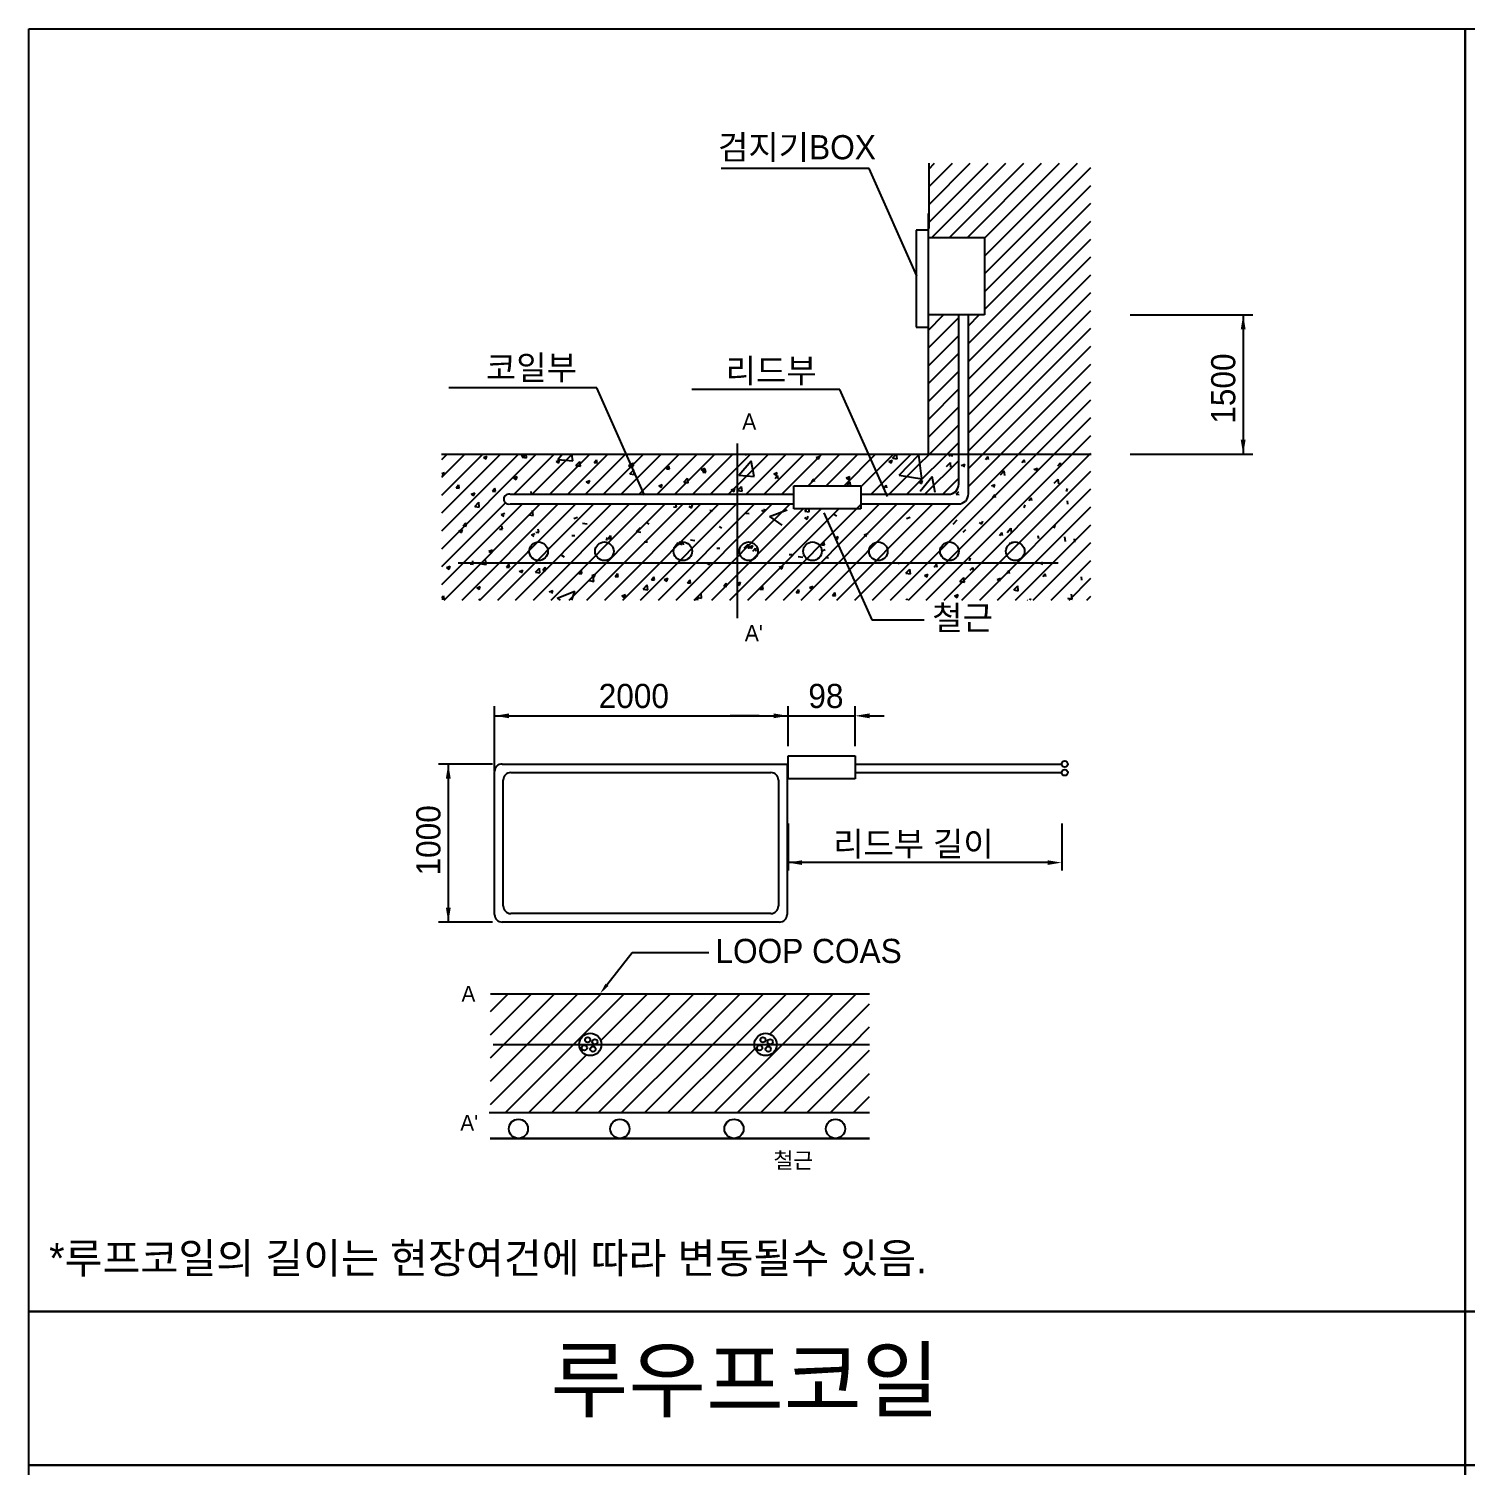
# Model space of a CAD drawing. Header units: millimetres. Extents: x 29838256 to 30236675, y -914750 to -833241.
# Drawn here: x 29838256 to 29849747, y -860019 to -848529 of the extents above; entities that cross this region are included whole.
import ezdxf
from ezdxf.enums import TextEntityAlignment as Align

# ---------------------------------------------------------------- set-up
doc = ezdxf.new("R2010")
doc.units = ezdxf.units.MM
doc.header["$LTSCALE"] = 600
doc.header["$MEASUREMENT"] = 0
doc.layers.add('PARKING', color=7, linetype='CONTINUOUS')
doc.layers.add('주차관제', color=2, linetype='CONTINUOUS')
doc.styles.add('IBS', font='malgun_0.ttf')
doc.styles.add('아마노', font='H2GTRM.TTF')

# ---------------------------------------------------------------- blocks, each defined once
blk = doc.blocks.new('a4q345')
at = {"layer": '주차관제'}
for points in [[(1611711, -29134), (1629092, -29134), (1629092, -44653), (1611711, -44653)], [(1611711, -44653), (1629092, -44653), (1629092, -46515), (1611711, -46515)]]:
    blk.add_lwpolyline(points, close=True, dxfattribs=at)

msp = doc.modelspace()

# ---------------------------------------------------------------- linework, layer by layer
at = {"layer": 'PARKING', "color": 7, "linetype": 'Continuous'}
for p, q in [((29845454.9, -849604.5), (29845454.9, -850125.6)), ((29845454.9, -849650.9), (29845501.3, -849604.5)), ((29845454.9, -850079.4), (29845929.8, -849604.5)), ((29845454.9, -849936.6), (29845786.9, -849604.5)), ((29845454.9, -849793.8), (29845644.1, -849604.5)), ((29845479.6, -850197.5), (29846072.6, -849604.5)), ((29845622.4, -850197.5), (29846215.4, -849604.5)), ((29845765.2, -850197.5), (29846358.2, -849604.5)), ((29845901.6, -850203.9), (29846501, -849604.5)), ((29845901.6, -850346.7), (29846643.8, -849604.5)), ((29844977.5, -849647.1), (29843795.3, -849647.1)), ((29845901.6, -850489.5), (29846751.5, -849639.6)), ((29845901.6, -850632.3), (29846751.5, -849782.4)), ((29845901.6, -850775.1), (29846751.5, -849925.2)), ((29845449.2, -850006.8), (29845449.2, -851932.7)), ((29845772.4, -851047.2), (29846751.5, -850068.1)), ((29845449.2, -850139.3), (29845355.5, -850139.3)), ((29845355.5, -850139.3), (29845355.5, -850914.8)), ((29845449.2, -850197.5), (29845901.6, -850197.5)), ((29845901.6, -850197.5), (29845901.6, -850817.9)), ((29845772.4, -851190), (29846751.5, -850210.9)), ((29845772.4, -851332.8), (29846751.5, -850353.7)), ((29845772.4, -851475.6), (29846751.5, -850496.5)), ((29845772.4, -851618.4), (29846751.5, -850639.3)), ((29845449.2, -850941.9), (29845573.2, -850817.9)), ((29845901.6, -850817.9), (29845449.2, -850817.9)), ((29845449.2, -851084.7), (29845694.8, -850839.1)), ((29845694.8, -852171.9), (29845694.8, -850817.9)), ((29845772.4, -851761.2), (29846751.5, -850782.1)), ((29845772.4, -850904.4), (29845858.8, -850817.9)), ((29845772.4, -852249.4), (29845772.4, -850817.9)), ((29845355.5, -850914.8), (29845449.2, -850914.8)), ((29845449.2, -851227.5), (29845694.8, -850981.9)), ((29845772.4, -851904), (29846751.5, -850924.9)), ((29845449.2, -851370.3), (29845694.8, -851124.7)), ((29845772.4, -852046.8), (29846751.5, -851067.7)), ((29845772.4, -852189.7), (29846751.5, -851210.5)), ((29845006.4, -853098.5), (29846751.5, -851353.3)), ((29845449.2, -851513.1), (29845694.8, -851267.5)), ((29842799.7, -851401.5), (29841617.4, -851401.5)), ((29844742.8, -851414.4), (29843560.6, -851414.4)), ((29845449.2, -851655.9), (29845694.8, -851410.4)), ((29845149.2, -853098.5), (29846751.5, -851496.2)), ((29845449.2, -851798.8), (29845694.8, -851553.2)), ((29845138.1, -852252.7), (29845694.8, -851696)), ((29845292, -853098.5), (29846751.5, -851639)), ((29845434.8, -853098.5), (29846751.5, -851781.8)), ((29845280.9, -852252.7), (29845694.8, -851838.8)), ((29845577.6, -853098.5), (29846751.5, -851924.6)), ((29841558.6, -851932.7), (29846754.7, -851932.7)), ((29841561, -852116.7), (29841745, -851932.7)), ((29841561, -851973.9), (29841602.2, -851932.7)), ((29841561, -852687.9), (29842316.2, -851932.7)), ((29841561, -852545.1), (29842173.4, -851932.7)), ((29841561, -852402.3), (29842030.6, -851932.7)), ((29841561, -852259.5), (29841887.8, -851932.7)), ((29841893.1, -851958.6), (29841921.4, -851947.7)), ((29841893.1, -851958.6), (29841913.2, -851972.1)), ((29841913.2, -851972.1), (29841921.4, -851947.7)), ((29842139.1, -852252.7), (29842459, -851932.7)), ((29842198.9, -851948.4), (29842212, -851932.7)), ((29842198.9, -851948.4), (29842223, -851950.5)), ((29842201.8, -851955.9), (29842224, -851932.7)), ((29842201.8, -851955.9), (29842237.7, -851961.5)), ((29842223, -851950.5), (29842219.7, -851932.7)), ((29842237.7, -851961.5), (29842234.4, -851932.7)), ((29842281.9, -852252.7), (29842601.8, -851932.7)), ((29842424.7, -852252.7), (29842744.7, -851932.7)), ((29842473.6, -851990.9), (29842501.9, -851980.1)), ((29842473.6, -851990.9), (29842493.7, -852004.5)), ((29842488.6, -851973.8), (29842523, -851932.7)), ((29842488.6, -851973.8), (29842609.3, -851984.3)), ((29842493.7, -852004.5), (29842501.9, -851980.1)), ((29842512.7, -851975.9), (29842512.7, -851975.9)), ((29842567.6, -852252.7), (29842887.5, -851932.7)), ((29842609.3, -851984.3), (29842599.8, -851932.7)), ((29842632.9, -852022.8), (29842664.3, -851990)), ((29842632.9, -852022.8), (29842668.8, -852028.4)), ((29842668.8, -852028.4), (29842664.4, -851990)), ((29842710.4, -852252.7), (29843030.3, -851932.7)), ((29842778.3, -851999.1), (29842797.8, -851975.9)), ((29842778.3, -851999.1), (29842802.5, -852001.2)), ((29842802.5, -852001.2), (29842797.8, -851975.9)), ((29842853.2, -852252.7), (29843173.1, -851932.7)), ((29842996, -852252.7), (29843315.9, -851932.7)), ((29843054.1, -852023.3), (29843082.4, -852012.4)), ((29843054.1, -852023.3), (29843074.2, -852036.8)), ((29843068, -852024.4), (29843087.5, -852001.2)), ((29843068, -852024.4), (29843092.2, -852026.6)), ((29843074.2, -852036.8), (29843082.4, -852012.4)), ((29843092.2, -852026.6), (29843087.5, -852001.2)), ((29843138.8, -852252.7), (29843458.7, -851932.7)), ((29843281.6, -852252.7), (29843601.5, -851932.7)), ((29843357.8, -852049.8), (29843377.2, -852026.6)), ((29843381.9, -852051.9), (29843377.2, -852026.6)), ((29843424.4, -852252.7), (29843744.3, -851932.7)), ((29843567.2, -852252.7), (29843887.1, -851932.7)), ((29843634.6, -852055.6), (29843662.9, -852044.8)), ((29843654.7, -852069.2), (29843662.9, -852044.8)), ((29843710, -852252.7), (29844029.9, -851932.7)), ((29843852.8, -852252.7), (29844172.8, -851932.7)), ((29843937.2, -852100.5), (29844034.6, -851984.5)), ((29843985, -851932.7), (29843994.1, -851938.9)), ((29843994.1, -851938.9), (29843996.1, -851932.7)), ((29843995.7, -852252.7), (29844315.6, -851932.7)), ((29844057.9, -852111.1), (29844034.6, -851984.5)), ((29844138.5, -852252.7), (29844458.4, -851932.7)), ((29844281.3, -852252.7), (29844601.2, -851932.7)), ((29844491.9, -852184.8), (29844744, -851932.7)), ((29844554.5, -851957.7), (29844582.8, -851946.8)), ((29844554.5, -851957.7), (29844574.6, -851971.2)), ((29844574.6, -851971.2), (29844582.8, -851946.8)), ((29844634.8, -852184.8), (29844886.8, -851932.7)), ((29844777.6, -852184.8), (29845029.6, -851932.7)), ((29844912.8, -852192.4), (29845172.4, -851932.7)), ((29844995.3, -852252.7), (29845315.2, -851932.7)), ((29845135, -851990), (29845163.3, -851979.2)), ((29845135, -851990), (29845155.1, -852003.6)), ((29845155.1, -852003.6), (29845163.3, -851979.2)), ((29845165.9, -851963.6), (29845195.5, -851932.7)), ((29845165.9, -851963.6), (29845201.8, -851969.2)), ((29845201.8, -851969.2), (29845197.6, -851932.7)), ((29845219.4, -852100.8), (29845376.7, -851936.8)), ((29845399, -852128.7), (29845376.7, -851936.8)), ((29845423.8, -852252.7), (29845694.8, -851981.6)), ((29845596.9, -852030.5), (29845628.4, -851997.7)), ((29845619.5, -851948.7), (29845632.9, -851932.7)), ((29845632.9, -852036), (29845628.4, -851997.7)), ((29845643.6, -851950.9), (29845640.3, -851932.7)), ((29845715.5, -852022.4), (29845743.7, -852011.5)), ((29845735.6, -852035.9), (29845743.8, -852011.5)), ((29845909.2, -851974.1), (29845928.7, -851950.9)), ((29845933.3, -851976.2), (29845928.7, -851950.9)), ((29846198.9, -851999.4), (29846218.4, -851976.2)), ((29846223.1, -852001.6), (29846218.4, -851976.2)), ((29846296, -852054.7), (29846324.2, -852043.9)), ((29846316.1, -852068.3), (29846324.2, -852043.9)), ((29846488.6, -852024.8), (29846508.1, -852001.6)), ((29846512.8, -852026.9), (29846508.1, -852001.6)), ((29846655.4, -851938), (29846657.2, -851932.7)), ((29841561, -852086), (29841582, -852078)), ((29841561, -852093.8), (29841573.8, -852102.4)), ((29841573.8, -852102.4), (29841582, -852078)), ((29842134.2, -852121.2), (29842162.5, -852110.3)), ((29842134.2, -852121.2), (29842154.3, -852134.8)), ((29842154.3, -852134.8), (29842162.5, -852110.3)), ((29842714.7, -852153.6), (29842743, -852142.7)), ((29842714.7, -852153.6), (29842734.8, -852167.1)), ((29842734.8, -852167.1), (29842743, -852142.7)), ((29843064, -852089.6), (29843095.4, -852056.9)), ((29843064, -852089.6), (29843099.9, -852095.2)), ((29843099.9, -852095.2), (29843095.4, -852056.9)), ((29843357.8, -852049.8), (29843381.9, -852051.9)), ((29843495.1, -852156.5), (29843526.5, -852123.7)), ((29843495.1, -852156.5), (29843531, -852162.1)), ((29843531, -852162.1), (29843526.5, -852123.7)), ((29843634.6, -852055.6), (29843654.7, -852069.2)), ((29843647.5, -852075.1), (29843666.9, -852051.9)), ((29843647.5, -852075.1), (29843671.6, -852077.3)), ((29843671.6, -852077.3), (29843667, -852051.9)), ((29843937.2, -852100.5), (29844057.9, -852111)), ((29843961.3, -852102.6), (29843961.3, -852102.6)), ((29844215.1, -852088), (29844243.4, -852077.1)), ((29844215.1, -852088), (29844235.2, -852101.5)), ((29844226.9, -852125.8), (29844246.4, -852102.6)), ((29844235.2, -852101.5), (29844243.4, -852077.1)), ((29844251.1, -852128), (29844246.4, -852102.6)), ((29844516.6, -852151.2), (29844536.1, -852128)), ((29844540.8, -852153.3), (29844536.1, -852128)), ((29844795.6, -852120.3), (29844823.9, -852109.5)), ((29844795.6, -852120.3), (29844815.7, -852133.9)), ((29844806.4, -852176.5), (29844825.8, -852153.3)), ((29844815.7, -852133.9), (29844823.9, -852109.5)), ((29844830.5, -852178.6), (29844825.8, -852153.3)), ((29845219.4, -852100.8), (29845399, -852128.6)), ((29845376.1, -852152.7), (29845404.4, -852141.8)), ((29845376.1, -852152.7), (29845396.2, -852166.2)), ((29845385.8, -852227.2), (29845483.2, -852111.2)), ((29845396.2, -852166.2), (29845404.4, -852141.8)), ((29845506.5, -852237.8), (29845483.2, -852111.2)), ((29845566.6, -852252.7), (29845694.8, -852124.4)), ((29845720.4, -853098.5), (29846751.5, -852067.4)), ((29846028, -852097.3), (29846059.5, -852064.5)), ((29846064, -852102.9), (29846059.5, -852064.5)), ((29846459.1, -852164.2), (29846490.6, -852131.4)), ((29846495.1, -852169.8), (29846490.6, -852131.4)), ((29841675.5, -852201.5), (29841694.9, -852178.3)), ((29841675.5, -852201.5), (29841699.6, -852203.7)), ((29841699.6, -852203.7), (29841695, -852178.3)), ((29841794.8, -852251.5), (29841823.1, -852240.6)), ((29841794.8, -852251.5), (29841814.9, -852265)), ((29841814.9, -852265), (29841823.1, -852240.6)), ((29841965.2, -852226.9), (29841984.7, -852203.7)), ((29841965.2, -852226.9), (29841989.3, -852229)), ((29841989.3, -852229), (29841984.7, -852203.7)), ((29842107.9, -852252.7), (29844376.4, -852252.7)), ((29842254.9, -852252.2), (29842259.7, -852252.7)), ((29842278.8, -852252.7), (29842274.4, -852229)), ((29843295.2, -852185.9), (29843323.5, -852175)), ((29843295.2, -852185.9), (29843315.3, -852199.5)), ((29843315.3, -852199.5), (29843323.5, -852175)), ((29843875.7, -852218.3), (29843904, -852207.4)), ((29843875.7, -852218.3), (29843895.8, -852231.8)), ((29843895.8, -852231.8), (29843904, -852207.4)), ((29843926.1, -852223.4), (29843957.6, -852190.6)), ((29843926.1, -852223.4), (29843962.1, -852228.9)), ((29843962.1, -852228.9), (29843957.6, -852190.6)), ((29844376.4, -852184.8), (29844912.8, -852184.8)), ((29844376.4, -852369), (29844376.4, -852184.8)), ((29844912.8, -852184.8), (29844912.8, -852369)), ((29844912.8, -852252.7), (29845614, -852252.7)), ((29845096.1, -852201.9), (29845115.6, -852178.7)), ((29845120.2, -852204), (29845115.6, -852178.7)), ((29845675.5, -852252.6), (29845695, -852229.4)), ((29845675.5, -852252.6), (29845699.7, -852254.7)), ((29845863.2, -853098.5), (29846751.5, -852210.2)), ((29845956.6, -852185), (29845984.9, -852174.2)), ((29845965.2, -852277.9), (29845984.7, -852254.7)), ((29845976.7, -852198.6), (29845984.9, -852174.2)), ((29845989.4, -852280), (29845984.7, -852254.7)), ((29846557.2, -852230.9), (29846565.4, -852206.5)), ((29841561, -852830.8), (29842069.9, -852321.9)), ((29841561, -852973.6), (29842204.4, -852330.2)), ((29841578.9, -853098.5), (29842347.2, -852330.2)), ((29841721.7, -853098.5), (29842490, -852330.2)), ((29841824.3, -852349.4), (29841855.7, -852316.6)), ((29841824.3, -852349.4), (29841860.2, -852355)), ((29841860.2, -852355), (29841855.7, -852316.6)), ((29841864.5, -853098.5), (29842632.8, -852330.2)), ((29842007.4, -853098.5), (29842775.6, -852330.2)), ((29842107.9, -852330.2), (29844376.4, -852330.2)), ((29842150.2, -853098.5), (29842918.4, -852330.2)), ((29842291.3, -852421.8), (29842286.8, -852383.5)), ((29842293, -853098.5), (29843061.2, -852330.2)), ((29842435.8, -853098.5), (29843204.1, -852330.2)), ((29842578.6, -853098.5), (29843346.9, -852330.2)), ((29842721.4, -853098.5), (29843489.7, -852330.2)), ((29842864.2, -853098.5), (29843632.5, -852330.2)), ((29843007, -853098.5), (29843775.3, -852330.2)), ((29843146.2, -852330.2), (29843148.2, -852330.4)), ((29843149.8, -853098.5), (29843918.1, -852330.2)), ((29843292.6, -853098.5), (29844060.9, -852330.2)), ((29843413.8, -852353.6), (29843437.9, -852355.7)), ((29843437.9, -852355.7), (29843433.3, -852330.4)), ((29843435.5, -853098.5), (29844203.7, -852330.2)), ((29843536.3, -852348.5), (29843556.4, -852362.1)), ((29843556.4, -852362.1), (29843564.6, -852337.7)), ((29843578.3, -853098.5), (29844346.5, -852330.2)), ((29843703.5, -852379), (29843727.7, -852381.1)), ((29843721.1, -853098.5), (29844450.6, -852369)), ((29843863.9, -853098.5), (29844593.4, -852369)), ((29844006.7, -853098.5), (29844736.2, -852369)), ((29844116.8, -852380.9), (29844136.9, -852394.4)), ((29844136.9, -852394.4), (29844145.1, -852370)), ((29844149.5, -853098.5), (29844917.8, -852330.2)), ((29844180.1, -852431.4), (29844321.5, -852377.1)), ((29844292.3, -853098.5), (29845060.6, -852330.2)), ((29844912.8, -852369), (29844376.4, -852369)), ((29844435.1, -853098.5), (29845203.4, -852330.2)), ((29844463.9, -852387), (29844478.7, -852371.6)), ((29844463.9, -852387), (29844499.9, -852392.5)), ((29844499.9, -852392.5), (29844497.4, -852371.6)), ((29844577.9, -853098.5), (29845346.2, -852330.2)), ((29844720.7, -853098.5), (29845489, -852330.2)), ((29844863.6, -853098.5), (29845631.8, -852330.2)), ((29844912.8, -852330.2), (29845691.6, -852330.2)), ((29846006, -853098.5), (29846751.5, -852353)), ((29846217.8, -852361.2), (29846226, -852336.8)), ((29846255, -852303.3), (29846274.4, -852280.1)), ((29846279.1, -852305.4), (29846274.4, -852280.1)), ((29846568.8, -852330.7), (29846564.2, -852305.4)), ((29841731.5, -852505.4), (29841751, -852482.2)), ((29841755.7, -852507.5), (29841751, -852482.2)), ((29842035.9, -852414.1), (29842064.2, -852403.3)), ((29842035.9, -852414.1), (29842056, -852427.7)), ((29842255.3, -852416.3), (29842291.3, -852421.8)), ((29842616.4, -852446.5), (29842644.7, -852435.6)), ((29842686.4, -852483.1), (29842722.4, -852488.7)), ((29843196.9, -852478.8), (29843217, -852492.4)), ((29843993.2, -852404.3), (29844017.4, -852406.4)), ((29844180.1, -852431.4), (29844280.6, -852499.2)), ((29844462.2, -852438.3), (29844482.3, -852451.9)), ((29844482.3, -852451.9), (29844490.5, -852427.5)), ((29844697.3, -852413.2), (29844717.4, -852426.8)), ((29845277.8, -852445.6), (29845306.1, -852434.7)), ((29845650.5, -852490.8), (29845682, -852458)), ((29845858.3, -852477.9), (29845878.4, -852491.5)), ((29845878.4, -852491.5), (29845886.6, -852467.1)), ((29846148.8, -853098.5), (29846751.5, -852495.8)), ((29846458.9, -852523.8), (29846467.1, -852499.4)), ((29841696.5, -852544.4), (29841724.8, -852533.5)), ((29841696.5, -852544.4), (29841716.6, -852557.9)), ((29841716.6, -852557.9), (29841724.8, -852533.5)), ((29841731.5, -852505.4), (29841755.7, -852507.5)), ((29842021.2, -852530.7), (29842045.4, -852532.8)), ((29842045.4, -852532.8), (29842040.7, -852507.5)), ((29842277, -852576.7), (29842305.3, -852565.9)), ((29842277, -852576.7), (29842297.1, -852590.3)), ((29842311, -852556.1), (29842335.1, -852558.2)), ((29842335.1, -852558.2), (29842330.4, -852532.9)), ((29842600.7, -852581.4), (29842624.8, -852583.5)), ((29842877.6, -852622.6), (29842885.8, -852598.2)), ((29842890.4, -852606.8), (29842909.9, -852583.6)), ((29842890.4, -852606.8), (29842914.5, -852608.9)), ((29842914.6, -852608.9), (29842909.9, -852583.6)), ((29843117.5, -852550), (29843149, -852517.2)), ((29843117.5, -852550), (29843153.4, -852555.5)), ((29843548.6, -852616.8), (29843584.5, -852622.4)), ((29843777.4, -852511.2), (29843797.5, -852524.7)), ((29844703.3, -852601), (29844731.6, -852590.1)), ((29844703.3, -852601), (29844723.4, -852614.5)), ((29844723.4, -852614.5), (29844731.6, -852590.1)), ((29844938.4, -852575.9), (29844966.7, -852565)), ((29844938.4, -852575.9), (29844958.5, -852589.4)), ((29845731.6, -852556.4), (29845751, -852533.2)), ((29846021.3, -852581.8), (29846040.8, -852558.5)), ((29846045.4, -852583.9), (29846040.8, -852558.5)), ((29846081.6, -852557.6), (29846113, -852524.9)), ((29846117.5, -852563.2), (29846113.1, -852524.9)), ((29846335.2, -852609.2), (29846330.5, -852583.9)), ((29846548.6, -852630.1), (29846544.1, -852591.7)), ((29846624.9, -852634.6), (29846620.2, -852609.2)), ((29841937.6, -852707), (29841965.9, -852696.2)), ((29841937.6, -852707), (29841957.7, -852720.6)), ((29843180.1, -852632.1), (29843204.3, -852634.2)), ((29843438, -852641.4), (29843458.1, -852655)), ((29843458.1, -852655), (29843466.3, -852630.6)), ((29843469.8, -852657.5), (29843489.3, -852634.2)), ((29843494, -852659.6), (29843489.3, -852634.3)), ((29843759.6, -852682.8), (29843783.7, -852684.9)), ((29843979.7, -852683.7), (29844011.2, -852650.9)), ((29844015.6, -852689.3), (29844011.2, -852650.9)), ((29844018.5, -852673.8), (29844046.8, -852662.9)), ((29844018.5, -852673.8), (29844038.6, -852687.3)), ((29844038.6, -852687.3), (29844046.8, -852662.9)), ((29844049.3, -852708.1), (29844068.8, -852684.9)), ((29844073.4, -852710.3), (29844068.8, -852684.9)), ((29844339, -852733.5), (29844363.2, -852735.6)), ((29844596.6, -852657.6), (29844616, -852634.4)), ((29844596.6, -852657.6), (29844620.7, -852659.7)), ((29844599, -852706.1), (29844627.3, -852695.3)), ((29844599, -852706.1), (29844599.3, -852706.4)), ((29844620.7, -852659.7), (29844616, -852634.4)), ((29846099.4, -852640.6), (29846107.1, -852645.7)), ((29846125.1, -852637.3), (29846127.7, -852629.7)), ((29846291.7, -853098.5), (29846751.5, -852638.6)), ((29841598.3, -852837.3), (29841626.5, -852826.4)), ((29841598.3, -852837.3), (29841618.3, -852850.8)), ((29841618.4, -852850.9), (29841626.5, -852826.4)), ((29841691.1, -852802), (29846489.7, -852802)), ((29841787.6, -852809.2), (29841793.6, -852802)), ((29841787.6, -852809.2), (29841811.7, -852811.3)), ((29841811.7, -852811.3), (29841807, -852786)), ((29841877.8, -852809.7), (29841885.2, -852802)), ((29841877.8, -852809.7), (29841913.7, -852815.3)), ((29841913.7, -852815.3), (29841909.3, -852776.9)), ((29842077.3, -852834.5), (29842096.8, -852811.3)), ((29842077.3, -852834.5), (29842101.4, -852836.7)), ((29842101.4, -852836.7), (29842096.8, -852811.3)), ((29842308.9, -852876.6), (29842340.4, -852843.8)), ((29842344.8, -852882.2), (29842340.4, -852843.8)), ((29842367, -852859.9), (29842386.5, -852836.7)), ((29842391.2, -852862), (29842386.5, -852836.7)), ((29842518.1, -852739.4), (29842538.2, -852752.9)), ((29843679.1, -852804.1), (29843684.5, -852802)), ((29843679.1, -852804.1), (29843699.2, -852817.6)), ((29843699.2, -852817.6), (29843704.5, -852802)), ((29844259.6, -852836.4), (29844287.9, -852825.6)), ((29844259.6, -852836.4), (29844279.7, -852850)), ((29844279.7, -852850), (29844287.9, -852825.6)), ((29844410.8, -852750.6), (29844446.7, -852756.1)), ((29844628.7, -852758.8), (29844652.9, -852761)), ((29845208.2, -852809.5), (29845214.5, -852802)), ((29845232.3, -852811.7), (29845230.5, -852802)), ((29845497.9, -852834.9), (29845517.4, -852811.7)), ((29845522, -852837), (29845517.4, -852811.7)), ((29845780.1, -852784.4), (29845788.3, -852760)), ((29845787.6, -852860.2), (29845807.1, -852837)), ((29845811.8, -852862.4), (29845807.1, -852837)), ((29846340.5, -852803.2), (29846343.6, -852802)), ((29846360.6, -852816.7), (29846368.8, -852792.3)), ((29846434.5, -853098.5), (29846751.5, -852781.4)), ((29842178.7, -852869.6), (29842207, -852858.8)), ((29842198.8, -852883.2), (29842207, -852858.8)), ((29842308.9, -852876.6), (29842344.8, -852882.2)), ((29842367, -852859.9), (29842391.1, -852862)), ((29842656.7, -852885.2), (29842676.2, -852862)), ((29842656.7, -852885.2), (29842680.9, -852887.4)), ((29842680.9, -852887.4), (29842676.2, -852862)), ((29842740, -852943.5), (29842775.9, -852949)), ((29842759.2, -852902), (29842787.5, -852891.1)), ((29842759.2, -852902), (29842779.3, -852915.5)), ((29842775.9, -852949), (29842771.5, -852910.7)), ((29842779.3, -852915.6), (29842787.5, -852891.1)), ((29842946.4, -852910.6), (29842965.9, -852887.4)), ((29842946.4, -852910.6), (29842970.6, -852912.7)), ((29842970.6, -852912.7), (29842965.9, -852887.4)), ((29843236.2, -852935.9), (29843255.6, -852912.7)), ((29843236.2, -852935.9), (29843260.3, -852938.1)), ((29843260.3, -852938.1), (29843255.6, -852912.7)), ((29843339.7, -852934.3), (29843368, -852923.5)), ((29843339.7, -852934.3), (29843359.8, -852947.9)), ((29843359.8, -852947.9), (29843368, -852923.5)), ((29843525.9, -852961.3), (29843545.4, -852938.1)), ((29843525.9, -852961.3), (29843550, -852963.4)), ((29843550, -852963.4), (29843545.4, -852938.1)), ((29843815.6, -852986.6), (29843835.1, -852963.4)), ((29843839.8, -852988.7), (29843835.1, -852963.4)), ((29843920.2, -852966.7), (29843948.5, -852955.8)), ((29843940.3, -852980.3), (29843948.5, -852955.8)), ((29845273, -852884.3), (29845304.4, -852851.5)), ((29845273, -852884.3), (29845308.9, -852889.8)), ((29845308.9, -852889.8), (29845304.4, -852851.5)), ((29845420.6, -852901.1), (29845448.9, -852890.3)), ((29845420.6, -852901.1), (29845440.7, -852914.7)), ((29845440.7, -852914.7), (29845448.9, -852890.3)), ((29845704.1, -852951.1), (29845735.5, -852918.3)), ((29845704.1, -852951.1), (29845740, -852956.7)), ((29845740, -852956.7), (29845735.5, -852918.3)), ((29846001.1, -852933.5), (29846029.4, -852922.6)), ((29846001.1, -852933.5), (29846021.2, -852947)), ((29846021.2, -852947), (29846029.4, -852922.6)), ((29846077.3, -852885.6), (29846096.8, -852862.4)), ((29846101.5, -852887.7), (29846096.8, -852862.4)), ((29846367.1, -852910.9), (29846386.5, -852887.7)), ((29846391.2, -852913), (29846386.5, -852887.7)), ((29846577.3, -853098.5), (29846751.5, -852924.3)), ((29846680.9, -852938.4), (29846676.3, -852913.1)), ((29841561, -853079.2), (29841573.4, -853064.5)), ((29841578, -853089.8), (29841573.4, -853064.5)), ((29841839.4, -852999.9), (29841867.6, -852989.1)), ((29841839.4, -852999.9), (29841859.5, -853013.5)), ((29841859.5, -853013.5), (29841867.6, -852989.1)), ((29842419.9, -853032.3), (29842448.1, -853021.4)), ((29842440, -853045.8), (29842448.1, -853021.4)), ((29842483.1, -853082.8), (29842624.6, -853028.5)), ((29842601.1, -853098.5), (29842624.6, -853028.5)), ((29843000.4, -853064.6), (29843028.6, -853053.8)), ((29843000.4, -853064.6), (29843020.4, -853078.2)), ((29843020.5, -853078.2), (29843028.6, -853053.8)), ((29843171.1, -853010.3), (29843202.5, -852977.5)), ((29843171.1, -853010.3), (29843207, -853015.9)), ((29843207, -853015.9), (29843202.5, -852977.5)), ((29843602.2, -853077.2), (29843633.6, -853044.4)), ((29843602.2, -853077.2), (29843638.1, -853082.7)), ((29843638.1, -853082.7), (29843633.6, -853044.4)), ((29843815.6, -852986.6), (29843839.8, -852988.7)), ((29843920.2, -852966.7), (29843940.3, -852980.2)), ((29844105.3, -853012), (29844124.8, -852988.8)), ((29844105.3, -853012), (29844129.5, -853014.1)), ((29844129.5, -853014.1), (29844124.8, -852988.8)), ((29844395.1, -853037.3), (29844414.5, -853014.1)), ((29844395.1, -853037.3), (29844419.2, -853039.4)), ((29844419.2, -853039.4), (29844414.5, -853014.1)), ((29844500.7, -852999), (29844529, -852988.2)), ((29844500.7, -852999), (29844520.8, -853012.6)), ((29844520.8, -853012.6), (29844529, -852988.2)), ((29844684.8, -853062.7), (29844704.2, -853039.5)), ((29844684.8, -853062.7), (29844708.9, -853064.8)), ((29844708.9, -853064.8), (29844704.3, -853039.5)), ((29845661.7, -853063.7), (29845690, -853052.9)), ((29845661.7, -853063.7), (29845681.8, -853077.3)), ((29845681.8, -853077.3), (29845690, -853052.9)), ((29846135.1, -853018), (29846166.6, -852985.2)), ((29846135.1, -853018), (29846171.1, -853023.6)), ((29846171.1, -853023.6), (29846166.6, -852985.2)), ((29846602.2, -853090.4), (29846597.7, -853052.1)), ((29846720.1, -853098.5), (29846751.5, -853067.1)), ((29841561, -853088.3), (29841578, -853089.8)), ((29841855.8, -853098.5), (29841863.1, -853089.8)), ((29841864.7, -853098.5), (29841863.1, -853089.8)), ((29842483.1, -853082.8), (29842506.4, -853098.5)), ((29843580.8, -853097), (29843609.1, -853086.1)), ((29843580.8, -853097), (29843583.1, -853098.5)), ((29843605, -853098.5), (29843609.1, -853086.1)), ((29845276.7, -853098.5), (29845283.7, -853090.2)), ((29845285.2, -853098.5), (29845283.7, -853090.2)), ((29846242.2, -853096.1), (29846245.8, -853098.5)), ((29846266.1, -853098.5), (29846270.5, -853085.2)), ((29846566.2, -853084.8), (29846602.2, -853090.4)), ((29844999.6, -853257.3), (29845417.9, -853257.3)), ((29842043.2, -854410.2), (29844321.4, -854410.2)), ((29844321.4, -854410.2), (29844321.4, -855614.2)), ((29844321.4, -854410.2), (29844329.5, -854410.2)), ((29844329.5, -854344.7), (29844865.9, -854344.7)), ((29844329.5, -854528.9), (29844329.5, -854344.7)), ((29844865.9, -854344.7), (29844865.9, -854528.9)), ((29844865.9, -854410.2), (29846518.8, -854410.2)), ((29841982.7, -855614.2), (29841982.7, -854470.7)), ((29842051.3, -855545.5), (29842051.3, -854539.4)), ((29842111.9, -854478.8), (29844192.1, -854478.8)), ((29844252.7, -854539.4), (29844252.7, -855545.5)), ((29844321.4, -854478.8), (29844329.5, -854478.8)), ((29844865.9, -854528.9), (29844329.5, -854528.9)), ((29844865.9, -854478.8), (29846518.8, -854478.8)), ((29844192.1, -855606.1), (29842111.9, -855606.1)), ((29844260.8, -855674.8), (29842043.2, -855674.8)), ((29842881.4, -856176.6), (29843081.7, -855919.1)), ((29843081.7, -855919.1), (29843171.4, -855919.1)), ((29843171.4, -855919.1), (29843694.8, -855919.1)), ((29841950.7, -856249.5), (29844982.2, -856249.5)), ((29841970.9, -856653.4), (29844982.2, -856653.4)), ((29841938.6, -857198.7), (29844982.2, -857198.7)), ((29841950.7, -857198.7), (29842277.9, -857198.7)), ((29841946.6, -857404.7), (29844982.2, -857404.7)), ((29844982.2, -857404.7), (29841946.6, -857404.7))]:
    msp.add_line(p, q, dxfattribs=at)
at = {"layer": 'PARKING', "color": 7}
for p, q in [((29845360.6, -850504.3), (29844977.5, -849647.1)), ((29847065.7, -850817.9), (29848047.6, -850817.9)), ((29847970.3, -850817.9), (29847970.3, -851932.7)), ((29843182.7, -852258.7), (29842799.7, -851401.5)), ((29845125.9, -852271.6), (29844742.8, -851414.4)), ((29843923.5, -851847.2), (29843923.5, -853243.5)), ((29847065.7, -851932.7), (29848047.6, -851932.7)), ((29844616.6, -852400.1), (29844999.6, -853257.3)), ((29841982.7, -854465.6), (29841982.7, -853947.4)), ((29844329.5, -854267.4), (29844329.5, -853947.4)), ((29844329.5, -854267.4), (29844329.5, -853947.4)), ((29844865.9, -854267.4), (29844865.9, -853947.4)), ((29841982.7, -854024.7), (29844329.5, -854024.7)), ((29844097.6, -854024.7), (29843865.8, -854024.7)), ((29844329.5, -854024.7), (29844865.9, -854024.7)), ((29844981.8, -854024.7), (29845097.7, -854024.7)), ((29841966, -854410.2), (29841534.7, -854410.2)), ((29841612, -854410.2), (29841612, -855674.8)), ((29841966, -855674.8), (29841534.7, -855674.8)), ((29841950.7, -856761.3), (29842462.5, -856249.5)), ((29841950.7, -856390.1), (29842091.3, -856249.5)), ((29841950.7, -856575.7), (29842276.9, -856249.5)), ((29841950.7, -857132.4), (29842833.7, -856249.5)), ((29841950.7, -856946.8), (29842648.1, -856249.5)), ((29842070, -857198.7), (29843019.3, -856249.5)), ((29842831.7, -856622.6), (29843204.8, -856249.5)), ((29842986.5, -856653.4), (29843390.4, -856249.5)), ((29843172.1, -856653.4), (29843576, -856249.5)), ((29843357.7, -856653.4), (29843761.6, -856249.5)), ((29843543.3, -856653.4), (29843947.2, -856249.5)), ((29843728.9, -856653.4), (29844132.8, -856249.5)), ((29843914.4, -856653.4), (29844318.4, -856249.5)), ((29844183, -856570.4), (29844504, -856249.5)), ((29844285.6, -856653.4), (29844689.5, -856249.5)), ((29844471.2, -856653.4), (29844875.1, -856249.5)), ((29844656.8, -856653.4), (29844982.2, -856328)), ((29844842.4, -856653.4), (29844982.2, -856513.6)), ((29842255.6, -857198.7), (29842717.1, -856737.2)), ((29842441.2, -857198.7), (29842986.5, -856653.4)), ((29842626.8, -857198.7), (29843172.1, -856653.4)), ((29842812.4, -857198.7), (29843357.7, -856653.4)), ((29842998, -857198.7), (29843543.3, -856653.4)), ((29843183.6, -857198.7), (29843728.9, -856653.4)), ((29843369.1, -857198.7), (29843914.4, -856653.4)), ((29843554.7, -857198.7), (29844067.1, -856686.3)), ((29843740.3, -857198.7), (29844285.6, -856653.4)), ((29843925.9, -857198.7), (29844471.2, -856653.4)), ((29844111.5, -857198.7), (29844656.8, -856653.4)), ((29844297.1, -857198.7), (29844842.4, -856653.4)), ((29844482.7, -857198.7), (29844982.2, -856699.1)), ((29844668.3, -857198.7), (29844982.2, -856884.7)), ((29844853.8, -857198.7), (29844982.2, -857070.3))]:
    msp.add_line(p, q, dxfattribs=at)
at = {"layer": 'PARKING', "color": 7, "linetype": 'ByBlock'}
for p, q in [((29844329.5, -854886.4), (29844329.5, -855261)), ((29846518.8, -854886.4), (29846518.8, -855261)), ((29846407.5, -855198.9), (29844329.5, -855198.9))]:
    msp.add_line(p, q, dxfattribs=at)
at = {"layer": 'PARKING', "color": 7, "linetype": 'Continuous'}
for centre, radius in [((29842334.1, -852708.3), 74.3), ((29842860.9, -852708.3), 74.3), ((29843487.8, -852708.3), 74.3), ((29844014.5, -852708.3), 74.3), ((29844525, -852708.3), 74.3), ((29845051.8, -852708.3), 74.3), ((29845620.5, -852708.3), 74.3), ((29846147.2, -852708.3), 74.3), ((29846543, -854410.2), 24.2), ((29846543, -854478.8), 24.2), ((29842747.9, -856653.4), 89.3), ((29842726.9, -856616.6), 21), ((29842784.7, -856632.4), 21), ((29844150.1, -856653.4), 89.3), ((29844129.1, -856616.6), 21), ((29844186.8, -856632.4), 21), ((29842700.7, -856679.6), 21), ((29842768.9, -856690.1), 21), ((29844102.8, -856679.6), 21), ((29844171.1, -856690.1), 21), ((29842172.8, -857327.9), 76.7), ((29842984.7, -857327.9), 76.7), ((29843897.6, -857327.9), 76.7), ((29844709.5, -857327.9), 76.7)]:
    msp.add_circle(centre, radius, dxfattribs=at)
for centre, radius, start, end in [((29842095.6, -852291.4), 39.8, 76.71513, 283.28487), ((29845614, -852171.9), 80.8, 270, 0), ((29845691.6, -852249.4), 80.8, 270, 0), ((29842043.2, -854470.7), 60.6, 90, 180), ((29842111.9, -854539.4), 60.6, 90, 180), ((29844192.1, -854539.4), 60.6, 0, 90), ((29842111.9, -855545.5), 60.6, 180, 270), ((29844192.1, -855545.5), 60.6, 270, 0), ((29842043.2, -855614.2), 60.6, 180, 270), ((29844260.8, -855614.2), 60.6, 270, 0)]:
    msp.add_arc(centre, radius, start, end, dxfattribs=at)
at = {"layer": 'PARKING', "color": 7}
for points in [[(29847950.9, -850933.8), (29847989.6, -850933.8), (29847970.3, -850817.9)], [(29847950.9, -851816.8), (29847989.6, -851816.8), (29847970.3, -851932.7)], [(29842098.6, -854005.3), (29842098.6, -854044), (29841982.7, -854024.7)], [(29844213.5, -854005.3), (29844213.5, -854044), (29844329.5, -854024.7)], [(29844213.5, -854005.3), (29844213.5, -854044), (29844329.5, -854024.7)], [(29844981.8, -854005.3), (29844981.8, -854044), (29844865.9, -854024.7)], [(29841592.7, -854526.1), (29841631.3, -854526.1), (29841612, -854410.2)], [(29841592.7, -855558.8), (29841631.3, -855558.8), (29841612, -855674.8)]]:
    msp.add_solid(points, dxfattribs=at)
at = {"layer": 'PARKING', "color": 7, "linetype": 'ByBlock'}
for points in [[(29844440.7, -855180.4), (29844440.7, -855217.4), (29844329.5, -855198.9)], [(29846407.5, -855180.4), (29846407.5, -855217.4), (29846518.8, -855198.9)]]:
    msp.add_solid(points, dxfattribs=at)
at = {"layer": 'PARKING', "color": 7, "linetype": 'Continuous'}
msp.add_solid([(29842893, -856185.5), (29842869.4, -856167.1), (29842826.1, -856247.2)], dxfattribs=at)

# ---------------------------------------------------------------- block references
at = {"layer": '주차관제', "xscale": 0.6611122789749978, "yscale": 0.6611122789749978, "zscale": 0.6611122789749978}
for p in [(28772733.7, -829267.8), (28784224.5, -829267.8), (28772733.7, -840758.6), (28784224.5, -840758.6)]:
    msp.add_blockref('a4q345', p, dxfattribs=at)

# ---------------------------------------------------------------- texts
at = {"layer": 'PARKING', "color": 7, "style": '아마노'}
for s, p in [('검지기BOX', (29845032.3, -849476.3)), ('코일부', (29842641, -851239.4)), ('리드부', (29844558.5, -851264.4)), ('철근', (29845969.2, -853240.3))]:
    msp.add_text(s, height=193.43, dxfattribs=at).set_placement(p, align=Align.MIDDLE_RIGHT)
for s, p in [('1500', (29847907.3, -851688.4)), ('1000', (29841549.2, -855301.9))]:
    msp.add_text(s, height=193.21, rotation=90, dxfattribs=at).set_placement(p)
for s, height, p in [('A', 129, (29843962.8, -851735.3)), ("A'", 129.02, (29843983.8, -853428)), ('2000', 193.21, (29842815, -853962.3)), ('98', 193.21, (29844492, -853962.3)), ('리드부 길이', 193.43, (29844690.4, -855145.2)), ('LOOP COAS', 193.43, (29843748.6, -856002)), ('A', 126.6, (29841717.9, -856311.1)), ("A'", 126.61, (29841708.2, -857343.1)), ('*루프코일의 길이는 현장여건에 따라 변동될수 있음.', 241.787, (29838419.5, -858483.5))]:
    msp.add_text(s, height=height, dxfattribs=at).set_placement(p)
at = {"layer": 'PARKING', "color": 7, "linetype": 'Continuous', "style": '아마노'}
msp.add_text('철근', height=126.61, dxfattribs=at).set_placement((29844213.3, -857644))
at = {"layer": 'PARKING', "color": 7, "style": 'IBS'}
msp.add_text('루우프코일', height=495.68, dxfattribs=at).set_placement((29843985.5, -859583.4), align=Align.CENTER)

doc.saveas('drawing.dxf')
